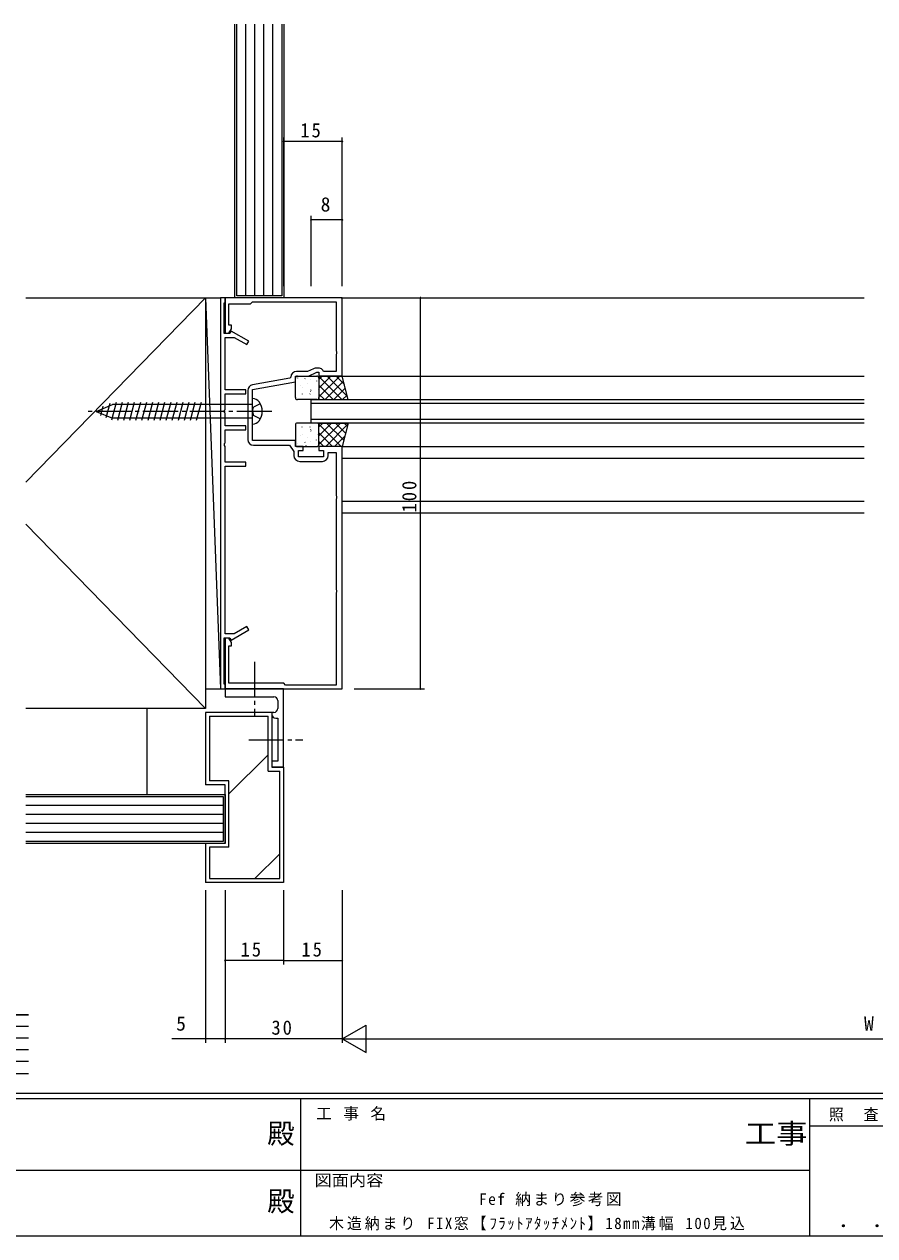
# Model space of a CAD drawing. Units: millimetres on the paper. Extents: x -420 to 373, y -297 to 267.
# Drawn here: x -103.3 to 114.2, y -297 to 12.9 of the extents above; entities that cross this region are included whole.
import ezdxf
from ezdxf.enums import TextEntityAlignment as Align

# ---------------------------------------------------------------- set-up
doc = ezdxf.new("R2010")
doc.units = ezdxf.units.MM
doc.linetypes.add('CHAIN2', pattern=[12, 9, -1, 1, -1])
doc.linetypes.add('DASHED3', pattern=[4, 3, -1])
for name, color, linetype, lineweight in [('0-1_YKK_ZWAK', 7, 'Continuous', 9), ('0-3_YKK_11', 7, 'Continuous', 9), ('0-4_YKK_12', 2, 'Continuous', 9), ('0-5_YSS_K', 3, 'Continuous', 9), ('0-6_YKK_13', 4, 'Continuous', 9), ('0-7_YKK_D', 6, 'Continuous', 9)]:
    doc.layers.add(name, color=color, linetype=linetype, lineweight=lineweight)
doc.layers.add('0-2_USER1', color=3, linetype='Continuous')
doc.styles.add('ＭＳ ゴシック', font='')
doc.styles.get('ＭＳ ゴシック').set_extended_font_data('MS Gothic')

msp = doc.modelspace()

# ---------------------------------------------------------------- linework, layer by layer
at = {"layer": '0-1_YKK_ZWAK'}
for p, q in [((352.3, -260.6), (-417.7, -260.6)), ((314.5, -262), (-417.7, -262)), ((-32.7, -262), (-32.7, -297)), ((97.5, -262), (97.5, -297)), ((165.684, -268.999), (97.5, -268.999)), ((-160.1, -280.199), (-31.3, -280.199)), ((-31.3, -280.199), (97.5, -280.199)), ((-417.7, -297), (314.5, -297))]:
    msp.add_line(p, q, dxfattribs=at)
at = {"layer": '0-3_YKK_11'}
for p, q in [((-51.979, -57.139), (-53.179, -57.139)), ((-53.179, -57.139), (-53.179, -157.139)), ((-52.179, -58.485), (-52.079, -58.312)), ((-52.179, -66.239), (-52.179, -58.485)), ((-52.079, -58.312), (-51.979, -58.139)), ((-51.979, -57.139), (-51.979, -66.139)), ((-21.979, -57.139), (-51.979, -57.139)), ((-51.979, -58.139), (-51.979, -57.139)), ((-50.979, -58.639), (-45.479, -58.639)), ((-50.979, -64.139), (-50.979, -58.639)), ((-45.479, -58.639), (-44.979, -58.139)), ((-44.979, -58.139), (-23.579, -58.139)), ((-23.579, -58.139), (-23.579, -70.68)), ((-21.979, -77.139), (-21.979, -57.139)), ((-50.349, -64.139), (-50.979, -64.139)), ((-50.979, -66.139), (-50.349, -65.048)), ((-50.349, -65.048), (-50.349, -64.139)), ((-50.779, -66.239), (-52.179, -66.239)), ((-51.979, -66.139), (-50.979, -66.139)), ((-51.979, -67.239), (-49.639, -67.239)), ((-51.979, -80.639), (-51.979, -67.239)), ((-50.427, -65.629), (-50.779, -66.239)), ((-45.929, -68.226), (-50.427, -65.629)), ((-49.639, -67.239), (-46.429, -69.092)), ((-46.429, -69.092), (-45.929, -68.226)), ((-23.579, -70.68), (-23.459, -70.864)), ((-23.459, -70.864), (-23.459, -71.414)), ((-23.459, -71.414), (-23.579, -71.597)), ((-23.579, -71.597), (-23.579, -75.939)), ((-35.178, -77.39), (-35.426, -77.675)), ((-33.979, -77.139), (-30.624, -77.139)), ((-33.979, -78.639), (-33.979, -77.139)), ((-30.89, -75.939), (-33.679, -75.939)), ((-29.375, -75.232), (-30.89, -75.939)), ((-30.624, -77.139), (-28.479, -76.139)), ((-27.818, -75.139), (-28.952, -75.139)), ((-28.479, -76.139), (-27.979, -76.139)), ((-27.979, -76.139), (-27.979, -77.139)), ((-27.979, -77.139), (-21.979, -77.139)), ((-26.779, -75.939), (-26.952, -75.639)), ((-23.579, -75.939), (-26.779, -75.939)), ((-44.979, -80.578), (-33.979, -78.639)), ((-35.426, -77.675), (-44.94, -79.353)), ((-46.679, -80.639), (-51.979, -80.639)), ((-51.979, -81.639), (-46.679, -81.639)), ((-51.979, -85.68), (-51.979, -81.639)), ((-46.679, -81.639), (-46.679, -80.639)), ((-46.179, -80.83), (-46.179, -93.339)), ((-44.979, -93.639), (-44.979, -80.578)), ((-52.099, -85.864), (-51.979, -85.68)), ((-52.099, -86.414), (-52.099, -85.864)), ((-51.979, -86.597), (-52.099, -86.414)), ((-51.979, -89.889), (-51.979, -86.597)), ((-46.679, -89.889), (-51.979, -89.889)), ((-51.979, -90.889), (-46.679, -90.889)), ((-51.979, -94.18), (-51.979, -90.889)), ((-46.679, -90.889), (-46.679, -89.889)), ((-52.099, -94.364), (-51.979, -94.18)), ((-52.099, -94.914), (-52.099, -94.364)), ((-51.979, -95.097), (-52.099, -94.914)), ((-51.979, -99.139), (-51.979, -95.097)), ((-33.979, -93.639), (-44.979, -93.639)), ((-44.679, -94.839), (-35.479, -94.839)), ((-35.479, -94.839), (-34.379, -96.41)), ((-33.979, -95.139), (-33.979, -93.639)), ((-31.979, -95.139), (-33.979, -95.139)), ((-31.979, -96.139), (-31.979, -95.139)), ((-27.979, -95.139), (-27.979, -96.139)), ((-21.979, -95.139), (-27.979, -95.139)), ((-21.979, -157.139), (-21.979, -95.139)), ((-46.679, -99.139), (-51.979, -99.139)), ((-46.679, -100.139), (-46.679, -99.139)), ((-34.379, -96.41), (-34.379, -97.439)), ((-33.179, -96.139), (-31.979, -96.139)), ((-33.179, -97.739), (-33.179, -96.139)), ((-26.779, -97.739), (-33.179, -97.739)), ((-32.879, -98.939), (-27.079, -98.939)), ((-27.979, -96.139), (-26.779, -96.139)), ((-26.779, -96.139), (-26.779, -97.739)), ((-25.579, -96.639), (-23.579, -96.639)), ((-25.579, -97.439), (-25.579, -96.639)), ((-23.579, -96.639), (-23.579, -107.68)), ((-51.979, -100.139), (-46.679, -100.139)), ((-51.979, -143.039), (-51.979, -100.139)), ((-23.579, -107.68), (-23.459, -107.864)), ((-23.459, -108.414), (-23.579, -108.597)), ((-23.459, -107.864), (-23.459, -108.414)), ((-23.579, -108.597), (-23.579, -131.68)), ((-23.579, -131.68), (-23.459, -131.864)), ((-23.459, -132.414), (-23.579, -132.597)), ((-23.579, -132.597), (-23.579, -156.139)), ((-23.459, -131.864), (-23.459, -132.414)), ((-50.427, -144.649), (-45.929, -142.052)), ((-46.429, -141.186), (-49.639, -143.039)), ((-45.929, -142.052), (-46.429, -141.186)), ((-52.179, -144.039), (-50.779, -144.039)), ((-52.179, -155.792), (-52.179, -144.039)), ((-49.639, -143.039), (-51.979, -143.039)), ((-51.979, -144.139), (-51.979, -157.139)), ((-50.979, -144.139), (-51.979, -144.139)), ((-50.349, -145.23), (-50.979, -144.139)), ((-50.779, -144.039), (-50.427, -144.649)), ((-50.349, -146.139), (-50.349, -145.23)), ((-50.979, -146.139), (-50.349, -146.139)), ((-50.979, -155.639), (-50.979, -146.139)), ((-53.179, -157.139), (-51.979, -157.139)), ((-52.079, -155.966), (-52.179, -155.792)), ((-51.979, -156.139), (-52.079, -155.966)), ((-51.985, -157.139), (-51.985, -159.139)), ((-38.485, -157.139), (-51.985, -157.139)), ((-51.979, -157.139), (-51.979, -156.139)), ((-51.979, -157.139), (-21.979, -157.139)), ((-36.979, -155.639), (-50.979, -155.639)), ((-36.985, -157.139), (-38.485, -157.139)), ((-36.985, -177.139), (-36.985, -157.139)), ((-36.479, -156.139), (-36.979, -155.639)), ((-23.579, -156.139), (-36.479, -156.139)), ((-51.985, -159.139), (-39.485, -159.139)), ((-38.485, -160.139), (-38.485, -162.139)), ((-39.985, -163.139), (-39.985, -163.639)), ((-39.485, -163.139), (-39.985, -163.139)), ((-38.985, -164.639), (-38.485, -164.639)), ((-38.485, -164.639), (-38.485, -175.639)), ((-39.985, -175.639), (-39.985, -177.139)), ((-38.485, -175.639), (-39.985, -175.639)), ((-39.985, -177.139), (-36.985, -177.139))]:
    msp.add_line(p, q, dxfattribs=at)
for centre, radius, start, end in [((-33.679, -77.439), 1.5, 90, 178.12738), ((-28.952, -76.139), 1, 89.99995, 114.99994), ((-27.818, -76.139), 1, 29.99997, 90), ((-44.679, -80.83), 1.5, 100, 179.99998), ((-44.679, -93.339), 1.5, 180, 269.99998), ((-32.879, -97.439), 1.5, 180, 269.99998), ((-27.079, -97.439), 1.5, 270, 359.99998), ((-39.485, -160.139), 1, 0, 89.99998), ((-38.985, -163.639), 1, 180, 269.99998), ((-39.485, -162.139), 1, 270, 359.99998)]:
    msp.add_arc(centre, radius, start, end, dxfattribs=at)
at = {"layer": '0-4_YKK_12'}
for p, q in [((-22.279, -57.139), (111.521, -57.139)), ((-21.979, -77.139), (111.521, -77.139)), ((-29.979, -83.139), (111.521, -83.139)), ((-29.979, -89.139), (-29.979, -83.139)), ((111.521, -84.139), (-29.979, -84.139)), ((-29.979, -88.139), (111.521, -88.139)), ((111.521, -89.139), (-29.979, -89.139)), ((-21.979, -95.139), (111.521, -95.139)), ((-21.979, -98.139), (111.521, -98.139)), ((-21.979, -109.139), (111.521, -109.139)), ((-21.979, -112.139), (111.521, -112.139)), ((-276.782, -240.459), (-102.283, -240.459))]:
    msp.add_line(p, q, dxfattribs=at)
at = {"layer": '0-5_YSS_K'}
for p, q in [((-46.679, -56.639), (-46.68, 12.861)), ((-44.379, -56.639), (-44.38, 12.861)), ((-42.079, -56.639), (-42.079, 12.861)), ((-39.779, -56.639), (-39.78, 12.861)), ((-102.969, -104.248), (-56.987, -57.139)), ((-56.987, -57.139), (-53.179, -157.139)), ((-102.968, -115.036), (-56.981, -162.139)), ((-71.985, -162.14), (-71.985, -184.139)), ((-56.985, -163.139), (-56.985, -181.639)), ((-39.985, -163.139), (-56.985, -163.139)), ((-55.985, -164.139), (-55.985, -180.639)), ((-55.985, -164.139), (-40.984, -164.139)), ((-40.984, -178.139), (-40.984, -164.139)), ((-39.985, -163.139), (-39.985, -177.139)), ((-40.984, -174.001), (-50.985, -184.002)), ((-40.984, -178.139), (-37.985, -178.139)), ((-36.985, -177.139), (-39.985, -177.139)), ((-37.985, -205.639), (-37.985, -178.139)), ((-36.985, -177.139), (-36.985, -206.639)), ((-51.985, -181.639), (-56.985, -181.639)), ((-50.985, -180.639), (-55.985, -180.639)), ((-51.985, -196.639), (-51.985, -181.639)), ((-50.985, -197.639), (-50.985, -180.639)), ((-52.485, -186.939), (-102.965, -186.939)), ((-52.485, -189.239), (-102.965, -189.239)), ((-52.485, -191.539), (-102.965, -191.539)), ((-52.485, -193.839), (-102.965, -193.839)), ((-56.985, -196.639), (-56.985, -206.639)), ((-51.985, -196.639), (-56.985, -196.639)), ((-55.985, -197.639), (-55.985, -205.639)), ((-50.985, -197.639), (-55.985, -197.639)), ((-37.985, -199.286), (-44.337, -205.639)), ((-36.985, -206.639), (-56.985, -206.639)), ((-55.985, -205.639), (-37.985, -205.639)), ((-102.283, -240.459), (-401.101, -240.459)), ((-102.283, -243.459), (-401.101, -243.459)), ((-102.283, -246.459), (-401.101, -246.459)), ((-102.283, -249.459), (-401.101, -249.459)), ((-102.283, -252.459), (-401.101, -252.459)), ((-401.101, -255.459), (-102.283, -255.459))]:
    msp.add_line(p, q, dxfattribs=at)
for points in [[(-36.98, 12.861), (-36.979, -57.139), (-49.479, -57.139), (-49.479, 12.861)], [(-37.48, 12.861), (-37.479, -56.639), (-48.979, -56.639), (-48.979, 12.861)], [(-102.97, -57.142), (-56.987, -57.139), (-56.981, -162.139), (-102.966, -162.142)], [(-56.987, -57.139), (-53.179, -57.139), (-53.179, -157.139)], [(-56.987, -57.139), (-56.984, -157.139), (-53.179, -157.139)], [(-102.965, -184.139), (-51.985, -184.139), (-51.985, -196.639), (-102.965, -196.639)], [(-102.965, -184.639), (-52.485, -184.639), (-52.485, -196.139), (-102.965, -196.139)]]:
    msp.add_lwpolyline(points, dxfattribs=at)
at = {"layer": '0-6_YKK_13'}
for p, q in [((-33.479, -77.139), (-28.479, -77.139)), ((-22.645, -77.139), (-27.979, -82.473)), ((-24.89, -77.139), (-27.979, -80.228)), ((-27.135, -77.139), (-27.979, -77.983)), ((-22.077, -83.139), (-27.979, -77.237)), ((-20.695, -82.276), (-25.832, -77.139)), ((-21.443, -79.283), (-23.587, -77.139)), ((-33.979, -82.639), (-33.979, -77.639)), ((-33.415, -77.583), (-33.439, -77.627)), ((-32.681, -79.608), (-32.705, -79.652)), ((-32.261, -79.922), (-32.269, -79.928)), ((-31.471, -77.775), (-31.559, -77.822)), ((-30.791, -79.016), (-30.815, -79.06)), ((-30.057, -77.947), (-30.064, -77.953)), ((-28.6, -78.373), (-28.624, -78.417)), ((-28.167, -80.45), (-28.191, -80.494)), ((-28.074, -79.766), (-28.081, -79.773)), ((-27.979, -77.639), (-27.979, -82.639)), ((-24.322, -83.139), (-27.979, -79.482)), ((-21.663, -78.402), (-26.4, -83.139)), ((-21.214, -80.198), (-24.155, -83.139)), ((-44.966, -89.398), (-44.966, -82.898)), ((-28.479, -83.139), (-33.479, -83.139)), ((-32.249, -81.684), (-32.273, -81.728)), ((-30.242, -81.707), (-30.249, -81.714)), ((-30.057, -81.041), (-30.081, -81.085)), ((-29.946, -80.664), (-30.035, -80.711)), ((-29.625, -83.118), (-29.636, -83.139)), ((-26.568, -83.139), (-27.979, -81.727)), ((-20.765, -81.994), (-21.91, -83.139)), ((-84.966, -86.151), (-80.741, -84.4)), ((-84.966, -86.151), (-80.741, -87.9)), ((-84.966, -86.151), (-80.741, -87.9)), ((-83.219, -84.832), (-83.855, -87.206)), ((-81.472, -84.108), (-82.457, -87.785)), ((-79.85, -83.85), (-81.06, -88.364)), ((-44.966, -84.398), (-80.741, -84.4)), ((-78.298, -83.85), (-79.53, -88.45)), ((-76.745, -83.85), (-77.977, -88.45)), ((-75.192, -83.85), (-76.424, -88.45)), ((-73.639, -83.85), (-74.871, -88.45)), ((-72.086, -83.85), (-73.318, -88.45)), ((-70.533, -83.85), (-71.765, -88.45)), ((-68.98, -83.85), (-70.212, -88.45)), ((-67.427, -83.85), (-68.659, -88.45)), ((-65.874, -83.849), (-67.107, -88.45)), ((-64.321, -83.849), (-65.554, -88.449)), ((-62.768, -83.849), (-64.001, -88.449)), ((-61.216, -83.849), (-62.448, -88.449)), ((-59.663, -83.849), (-60.895, -88.449)), ((-58.11, -83.849), (-59.342, -88.449)), ((-44.966, -87.898), (-80.741, -87.9)), ((-33.979, -89.639), (-33.979, -94.639)), ((-28.479, -89.139), (-33.479, -89.139)), ((-22.477, -89.139), (-27.979, -94.641)), ((-24.722, -89.139), (-27.979, -92.396)), ((-26.968, -89.139), (-27.979, -90.15)), ((-22.245, -95.139), (-27.979, -89.404)), ((-27.979, -94.639), (-27.979, -89.639)), ((-20.562, -89.468), (-26.232, -95.139)), ((-21.583, -93.555), (-26, -89.139)), ((-21.134, -91.759), (-23.755, -89.139)), ((-20.685, -89.963), (-21.51, -89.139)), ((-32.681, -92.27), (-32.705, -92.226)), ((-32.249, -90.193), (-32.273, -90.149)), ((-32.261, -91.956), (-32.269, -91.949)), ((-30.791, -92.861), (-30.815, -92.817)), ((-30.242, -90.17), (-30.249, -90.163)), ((-30.057, -90.836), (-30.081, -90.792)), ((-29.946, -91.213), (-30.035, -91.166)), ((-28.167, -91.428), (-28.191, -91.384)), ((-28.074, -92.112), (-28.081, -92.105)), ((-24.49, -95.139), (-27.979, -91.649)), ((-21.31, -92.461), (-23.987, -95.139)), ((-33.479, -95.139), (-28.479, -95.139)), ((-33.415, -94.295), (-33.439, -94.251)), ((-31.471, -94.103), (-31.559, -94.056)), ((-31.224, -94.938), (-31.248, -94.894)), ((-30.057, -93.931), (-30.064, -93.924)), ((-28.6, -93.504), (-28.624, -93.46)), ((-26.735, -95.139), (-27.979, -93.894))]:
    msp.add_line(p, q, dxfattribs=at)
at = {"layer": '0-6_YKK_13', "linetype": 'CHAIN2'}
for p, q in [((-39.966, -86.148), (-87.466, -86.151)), ((-44.464, -150.198), (-44.463, -164.055)), ((-45.913, -170.148), (-32.056, -170.147))]:
    msp.add_line(p, q, dxfattribs=at)
at = {"layer": '0-6_YKK_13', "linetype": 'DASHED3'}
for p, q in [((-44.966, -86.148), (-44.694, -85.056)), ((-44.966, -86.148), (-44.693, -87.241)), ((-42.973, -84.198), (-44.694, -85.056)), ((-42.973, -88.098), (-44.693, -87.241))]:
    msp.add_line(p, q, dxfattribs=at)
at = {"layer": '0-6_YKK_13'}
for points in [[(-20.479, -83.139), (-21.979, -77.139), (-27.979, -77.139), (-27.979, -83.139)], [(-20.479, -89.139), (-21.979, -95.139), (-27.979, -95.139), (-27.979, -89.139)]]:
    msp.add_lwpolyline(points, close=True, dxfattribs=at)
for centre, radius, start, end in [((-33.479, -77.639), 0.5, 90, 180), ((-28.479, -77.639), 0.5, 0, 90), ((-44.954, -84.998), 2.1, 37.25259, 90.3423), ((-33.479, -82.639), 0.5, 180, 270), ((-28.479, -82.639), 0.5, 270, 0), ((-46.466, -86.148), 4, 322.75424, 37.25259), ((-44.953, -87.298), 2.1, 269.66454, 322.75424), ((-33.479, -89.639), 0.5, 90, 180), ((-28.479, -89.639), 0.5, 0, 90), ((-33.479, -94.639), 0.5, 180, 270), ((-28.479, -94.639), 0.5, 270, 0)]:
    msp.add_arc(centre, radius, start, end, dxfattribs=at)
at = {"layer": '0-7_YKK_D'}
for p, q in [((-36.979, -54.139), (-36.979, -16.139)), ((-21.979, -17.139), (-36.979, -17.139)), ((-21.979, -54.139), (-21.979, -16.139)), ((-29.979, -54.139), (-29.979, -36.139)), ((-21.979, -37.139), (-29.979, -37.139)), ((-21.979, -54.139), (-21.979, -36.139)), ((-18.979, -57.139), (-0.979, -57.139)), ((-1.979, -157.139), (-1.979, -57.139)), ((-18.979, -157.139), (-0.979, -157.139)), ((-56.978, -208.639), (-56.976, -247.639)), ((-51.979, -208.639), (-51.979, -227.639)), ((-51.979, -208.639), (-51.979, -247.639)), ((-51.976, -208.639), (-51.974, -247.638)), ((-36.985, -208.639), (-36.985, -227.639)), ((-36.983, -208.639), (-36.983, -227.639)), ((-21.979, -208.639), (-21.979, -247.639)), ((-21.979, -208.639), (-21.979, -247.639)), ((-21.979, -208.639), (-21.979, -227.639)), ((-36.985, -226.639), (-51.979, -226.639)), ((-36.983, -226.639), (-21.979, -226.639)), ((-21.979, -246.639), (-15.917, -243.139)), ((-15.917, -250.139), (-15.917, -243.139)), ((-21.979, -246.639), (-51.979, -246.639)), ((-21.979, -246.639), (-15.917, -250.139)), ((-21.979, -246.639), (-9.855, -246.639)), ((-14.979, -246.639), (241.021, -246.639))]:
    msp.add_line(p, q, dxfattribs=at)
msp.add_lwpolyline([(-51.974, -246.638), (-56.976, -246.639), (-65.576, -246.639)], dxfattribs=at)
for centre, start, end in [((-36.979, -17.139), 0, 180), ((-36.979, -17.139), 180, 0), ((-21.979, -17.139), 0, 180), ((-21.979, -17.139), 180, 0), ((-29.979, -37.139), 0, 180), ((-29.979, -37.139), 180, 0), ((-21.979, -37.139), 0, 180), ((-21.979, -37.139), 180, 0), ((-1.979, -57.139), 90, 270), ((-1.979, -57.139), 270, 90), ((-1.979, -157.139), 90, 270), ((-1.979, -157.139), 270, 90), ((-51.979, -226.639), 0, 180), ((-51.979, -226.639), 180, 0), ((-36.985, -226.639), 0, 180), ((-36.985, -226.639), 180, 0), ((-36.983, -226.639), 0, 180), ((-36.983, -226.639), 180, 0), ((-21.979, -226.639), 0, 180), ((-21.979, -226.639), 180, 0), ((-56.976, -246.639), 0.00342, 180.00342), ((-56.976, -246.639), 180.00342, 0.00342), ((-51.979, -246.639), 0, 180), ((-51.979, -246.639), 180, 0), ((-51.974, -246.638), 0.00342, 180.00342), ((-51.974, -246.638), 180.00342, 0.00342)]:
    msp.add_arc(centre, 0.106, start, end, dxfattribs=at)

# ---------------------------------------------------------------- texts
at = {"layer": '0-1_YKK_ZWAK', "color": 2, "style": 'ＭＳ ゴシック'}
for p in [(-41.182, -274.956), (-41.182, -292.278)]:
    msp.add_text('殿', height=5.132, dxfattribs=at).set_placement(p, align=Align.BOTTOM_LEFT)
at = {"layer": '0-1_YKK_ZWAK', "color": 2, "style": 'ＭＳ ゴシック', "width": 1.15}
msp.add_text('工事', height=5.132, dxfattribs=at).set_placement((80.931, -274.956), align=Align.BOTTOM_LEFT)
at = {"layer": '0-1_YKK_ZWAK', "style": 'ＭＳ ゴシック', "width": 1.1}
msp.add_text('図面内容', height=2.933, dxfattribs=at).set_placement((-29.083, -285.148), align=Align.BOTTOM_LEFT)
at = {"layer": '0-1_YKK_ZWAK', "color": 3, "style": 'ＭＳ ゴシック', "width": 1.15}
msp.add_text(' ． ．', height=3.666, dxfattribs=at).set_placement((101.955, -295.946), align=Align.BOTTOM_LEFT)
at = {"layer": '0-1_YKK_ZWAK', "char_height": 2.933, "attachment_point": 7, "style": 'ＭＳ ゴシック'}
for s, insert in [('\\T1.16;工\\~事\\~名', (-28.688, -267.533)), ('\\T1.17;\\W0.95;照\\~\\~査', (102.489, -267.78))]:
    msp.add_mtext(s, dxfattribs=dict(at, insert=insert))
at = {"layer": '0-2_USER1', "color": 7, "char_height": 2.933, "attachment_point": 7, "style": 'ＭＳ ゴシック'}
for s, insert in [('\\T1.16;Fef\\~納まり参考図', (12.997, -289.449)), ('\\T1.2;\\W0.95;木造納まり\\~FIX窓【ﾌﾗｯﾄｱﾀｯﾁﾒﾝﾄ】18mm溝幅\\~100見込', (-25.361, -295.625))]:
    msp.add_mtext(s, dxfattribs=dict(at, insert=insert))
at = {"layer": '0-7_YKK_D', "color": 3, "style": 'ＭＳ ゴシック'}
for s, p in [('8', (-27.514, -36.139)), ('W', (111.486, -245.639))]:
    msp.add_text(s, height=3.666, dxfattribs=at).set_placement(p, align=Align.BOTTOM_LEFT)
msp.add_text('5', height=3.666, rotation=0.003, dxfattribs=at).set_placement((-64.487, -245.639), align=Align.BOTTOM_LEFT)
at = {"layer": '0-7_YKK_D', "color": 3, "char_height": 3.666, "attachment_point": 7, "style": 'ＭＳ ゴシック'}
for s, insert in [('\\T1.21;\\W0.95;15', (-32.72, -16.139)), ('\\T1.21;\\W0.95;15', (-48, -225.639)), ('\\T1.21;\\W0.95;15', (-32.44, -225.639)), ('\\T1.21;\\W0.95;30', (-40.11, -245.639))]:
    msp.add_mtext(s, dxfattribs=dict(at, insert=insert))
at = {"layer": '0-7_YKK_D', "color": 3, "insert": (-2.979, -112), "char_height": 3.666, "attachment_point": 7, "rotation": 90, "style": 'ＭＳ ゴシック'}
msp.add_mtext('\\T1.21;\\W0.95;100', dxfattribs=at)

doc.saveas('drawing.dxf')
